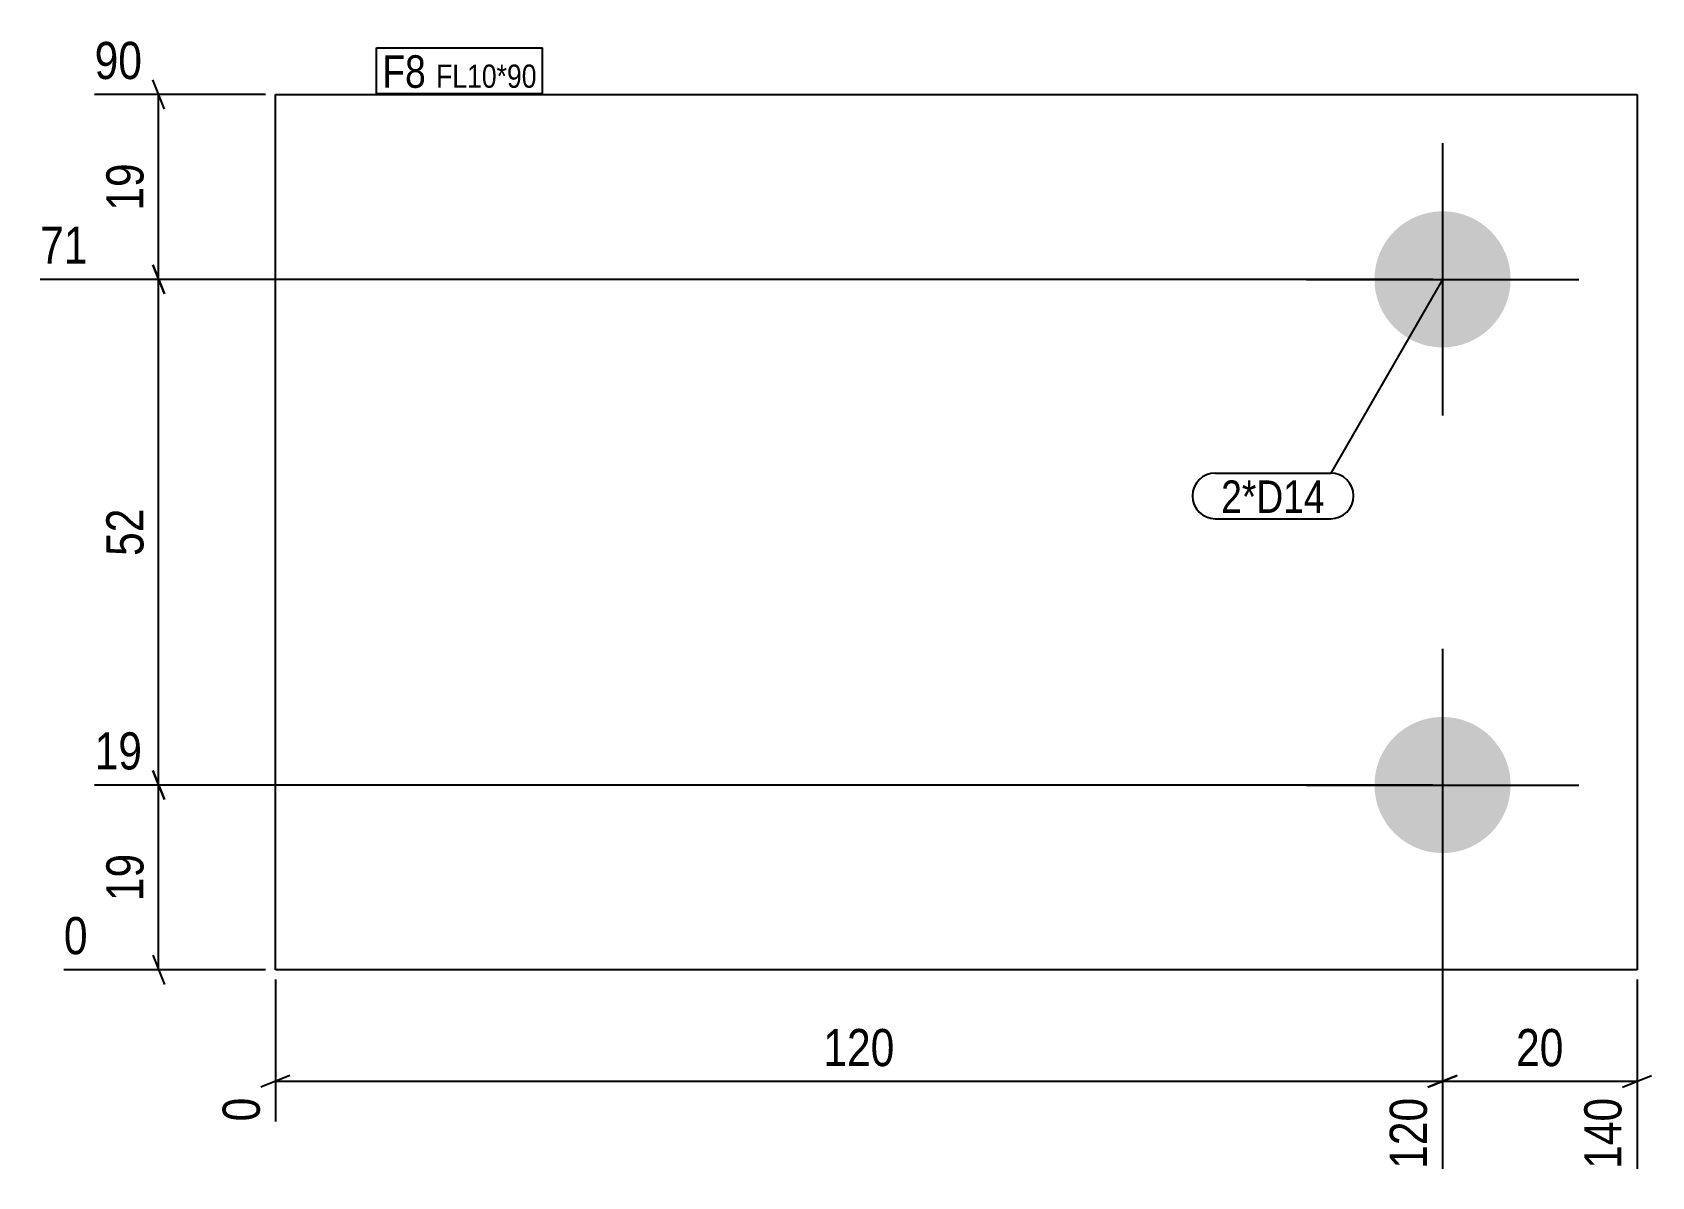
# Model space of a CAD drawing. Header units: millimetres. Extents: x 2 to 169, y 2 to 120.
import ezdxf

# ---------------------------------------------------------------- set-up
doc = ezdxf.new("R2010")
doc.units = ezdxf.units.MM
for name, color, linetype in [('MÅLSÆTNING', 7, 'Continuous'), ('STÅL', 7, 'Continuous'), ('TEKST', 7, 'Continuous')]:
    doc.layers.add(name, color=color, linetype=linetype)
doc.styles.add('Arial Narrow', font='ARIALN.TTF', dxfattribs={"height": 0.2})

msp = doc.modelspace()

# ---------------------------------------------------------------- hatches: boundary and pattern name
at = {"layer": 'STÅL', "linetype": 'Continuous'}
for points in [[(147.18, 101.47, -1), (147.18, 87.47, -1)], [(147.18, 49.47, -1), (147.18, 35.47, -1)]]:
    msp.add_hatch(color=3, dxfattribs=at).paths.add_polyline_path(points)

# ---------------------------------------------------------------- linework, layer by layer
at = {"layer": 'MÅLSÆTNING', "color": 7, "linetype": 'Continuous'}
for p, q in [((15.78, 111.97), (14.57, 114.97)), ((26.18, 113.47), (8.6, 113.47)), ((15.18, 94.47), (15.18, 113.47)), ((14.57, 95.97), (15.78, 92.97)), ((15.78, 92.97), (14.57, 95.97)), ((146.18, 94.47), (3, 94.47)), ((146.18, 94.47), (3, 94.47)), ((15.18, 42.47), (15.18, 94.47)), ((15.78, 40.97), (14.57, 43.97)), ((146.18, 42.47), (8.6, 42.47)), ((15.18, 23.47), (15.18, 42.47)), ((147.18, 41.47), (147.18, 3)), ((147.18, 41.47), (147.18, 3)), ((26.18, 23.47), (5.44, 23.47)), ((14.57, 24.97), (15.78, 21.97)), ((27.18, 22.47), (27.18, 7.88)), ((167.18, 22.47), (167.18, 3)), ((28.68, 12.61), (25.67, 11.41)), ((27.18, 12.01), (147.18, 12.01)), ((148.68, 12.61), (145.67, 11.41)), ((145.67, 11.41), (148.68, 12.61)), ((147.18, 12.01), (167.18, 12.01)), ((165.67, 11.41), (168.68, 12.61))]:
    msp.add_line(p, q, dxfattribs=at)
at = {"layer": 'STÅL', "color": 2, "linetype": 'Continuous'}
for p, q in [((27.18, 23.47), (27.18, 113.47)), ((27.18, 113.47), (167.18, 113.47)), ((167.18, 113.47), (167.18, 23.47)), ((167.18, 23.47), (27.18, 23.47))]:
    msp.add_line(p, q, dxfattribs=at)
at = {"layer": 'STÅL', "color": 3, "linetype": 'Continuous'}
for p, q in [((147.18, 108.47), (147.18, 80.47)), ((133.18, 94.47), (161.18, 94.47)), ((147.18, 56.47), (147.18, 28.47)), ((133.18, 42.47), (161.18, 42.47))]:
    msp.add_line(p, q, dxfattribs=at)

# ---------------------------------------------------------------- wipeouts: each hides what was drawn before it
at = {"color": 0}
msp.add_wipeout([(135.07, 70.45), (135.07, 73.95), (124.42, 73.95), (124.42, 70.45)], dxfattribs=at).dxf.layer = 'TEKST'

# ---------------------------------------------------------------- next in the draw order: wipeouts: each hides what was drawn before it
at = {"color": 0, "linetype": 'Continuous'}
for points in [[(14.28, 114.27), (14.28, 119.87), (7.8, 119.87), (7.8, 114.27)], [(14.28, 43.27), (14.28, 48.87), (7.8, 48.87), (7.8, 43.27)], [(26.37, 11.11), (20.77, 11.11), (20.77, 7.07), (26.37, 7.07)], [(146.37, 11.11), (140.77, 11.11), (140.77, 2.2), (146.37, 2.2)], [(166.37, 11.11), (160.77, 11.11), (160.77, 2.2), (166.37, 2.2)]]:
    msp.add_wipeout(points, dxfattribs=at).dxf.layer = 'MÅLSÆTNING'
at = {"color": 0}
for points, layer in [([(14.42, 107.2), (8.82, 107.2), (8.82, 100.73), (14.42, 100.73)], 'MÅLSÆTNING'), ([(14.42, 71.7), (8.82, 71.7), (8.82, 65.23), (14.42, 65.23)], 'MÅLSÆTNING'), ([(14.42, 36.2), (8.82, 36.2), (8.82, 29.73), (14.42, 29.73)], 'MÅLSÆTNING'), ([(91.63, 12.76), (91.63, 18.36), (82.72, 18.36), (82.72, 12.76)], 'MÅLSÆTNING'), ([(160.41, 12.76), (160.41, 18.36), (153.94, 18.36), (153.94, 12.76)], 'MÅLSÆTNING'), ([(42.65, 114.17), (42.65, 117.67), (38.18, 117.67), (38.18, 114.17)], 'TEKST'), ([(54.05, 114.17), (54.05, 116.67), (43.7, 116.67), (43.7, 114.17)], 'TEKST'), ([(135.07, 70.45), (135.07, 73.95), (124.42, 73.95), (124.42, 70.45)], 'TEKST')]:
    msp.add_wipeout(points, dxfattribs=at).dxf.layer = layer

# ---------------------------------------------------------------- next in the draw order: linework, layer by layer
at = {"layer": 'MÅLSÆTNING', "color": 7, "linetype": 'Continuous'}
for p, q in [((14.57, 43.97), (15.78, 40.97)), ((146.18, 42.47), (8.6, 42.47))]:
    msp.add_line(p, q, dxfattribs=at)
at = {"layer": 'TEKST', "color": 7, "linetype": 'Continuous'}
for p, q in [((147.18, 94.47), (135.68, 74.55)), ((123.82, 74.55), (135.68, 74.55)), ((123.82, 69.85), (135.68, 69.85))]:
    msp.add_line(p, q, dxfattribs=at)
for centre, start, end in [((123.82, 72.2), 90, 270), ((135.68, 72.2), 270, 90)]:
    msp.add_arc(centre, 2.35, start, end, dxfattribs=at)

# ---------------------------------------------------------------- next in the draw order: texts
at = {"layer": 'MÅLSÆTNING', "color": 3, "linetype": 'Continuous', "style": 'Arial Narrow'}
for s, p in [('90', (8.6, 115.07)), ('19', (8.6, 44.07))]:
    msp.add_text(s, height=3.818, dxfattribs=at).set_placement(p)
at = {"layer": 'MÅLSÆTNING', "color": 3, "style": 'Arial Narrow'}
for s, p in [('19', (13.62, 101.53)), ('52', (13.62, 66.03)), ('19', (13.62, 30.53))]:
    msp.add_text(s, height=3.818, rotation=90.0002, dxfattribs=at).set_placement(p)
for s, p in [('120', (83.52, 13.56)), ('20', (154.74, 13.56))]:
    msp.add_text(s, height=3.818, dxfattribs=at).set_placement(p)
at = {"layer": 'MÅLSÆTNING', "color": 3, "linetype": 'Continuous', "style": 'Arial Narrow'}
for s, height, p in [('0', 3.82, (25.58, 7.88)), ('120', 3.818, (145.57, 3)), ('140', 3.818, (165.57, 3))]:
    msp.add_text(s, height=height, rotation=90.0002, dxfattribs=at).set_placement(p)
at = {"layer": 'TEKST', "color": 3, "style": 'Arial Narrow'}
msp.add_text('2*D14', height=3.34, dxfattribs=at).set_placement((124.42, 70.45))

# ---------------------------------------------------------------- next in the draw order: wipeouts: each hides what was drawn before it
at = {"color": 0, "linetype": 'Continuous'}
for points in [[(8.68, 95.27), (8.68, 100.87), (2.2, 100.87), (2.2, 95.27)], [(8.68, 24.27), (8.68, 29.87), (4.64, 29.87), (4.64, 24.27)]]:
    msp.add_wipeout(points, dxfattribs=at).dxf.layer = 'MÅLSÆTNING'
at = {"color": 0}
for points in [[(42.65, 114.17), (42.65, 117.67), (38.18, 117.67), (38.18, 114.17)], [(54.05, 114.17), (54.05, 116.67), (43.7, 116.67), (43.7, 114.17)]]:
    msp.add_wipeout(points, dxfattribs=at).dxf.layer = 'TEKST'

# ---------------------------------------------------------------- next in the draw order: linework, layer by layer
at = {"layer": 'TEKST', "color": 7, "linetype": 'Continuous'}
for p, q in [((37.57, 118.27), (54.65, 118.27)), ((37.57, 113.57), (37.57, 118.27)), ((54.65, 113.57), (54.65, 118.27)), ((37.57, 113.57), (54.65, 113.57))]:
    msp.add_line(p, q, dxfattribs=at)

# ---------------------------------------------------------------- next in the draw order: texts
at = {"layer": 'MÅLSÆTNING', "color": 3, "linetype": 'Continuous', "style": 'Arial Narrow'}
for s, height, p in [('71', 3.818, (3, 96.07)), ('0', 3.82, (5.44, 25.07))]:
    msp.add_text(s, height=height, dxfattribs=at).set_placement(p)
at = {"layer": 'TEKST', "color": 3, "style": 'Arial Narrow'}
for s, height, p in [('F8', 3.34, (38.18, 114.17)), ('FL10*90', 2.386, (43.7, 114.17))]:
    msp.add_text(s, height=height, dxfattribs=at).set_placement(p)

doc.saveas('drawing.dxf')
